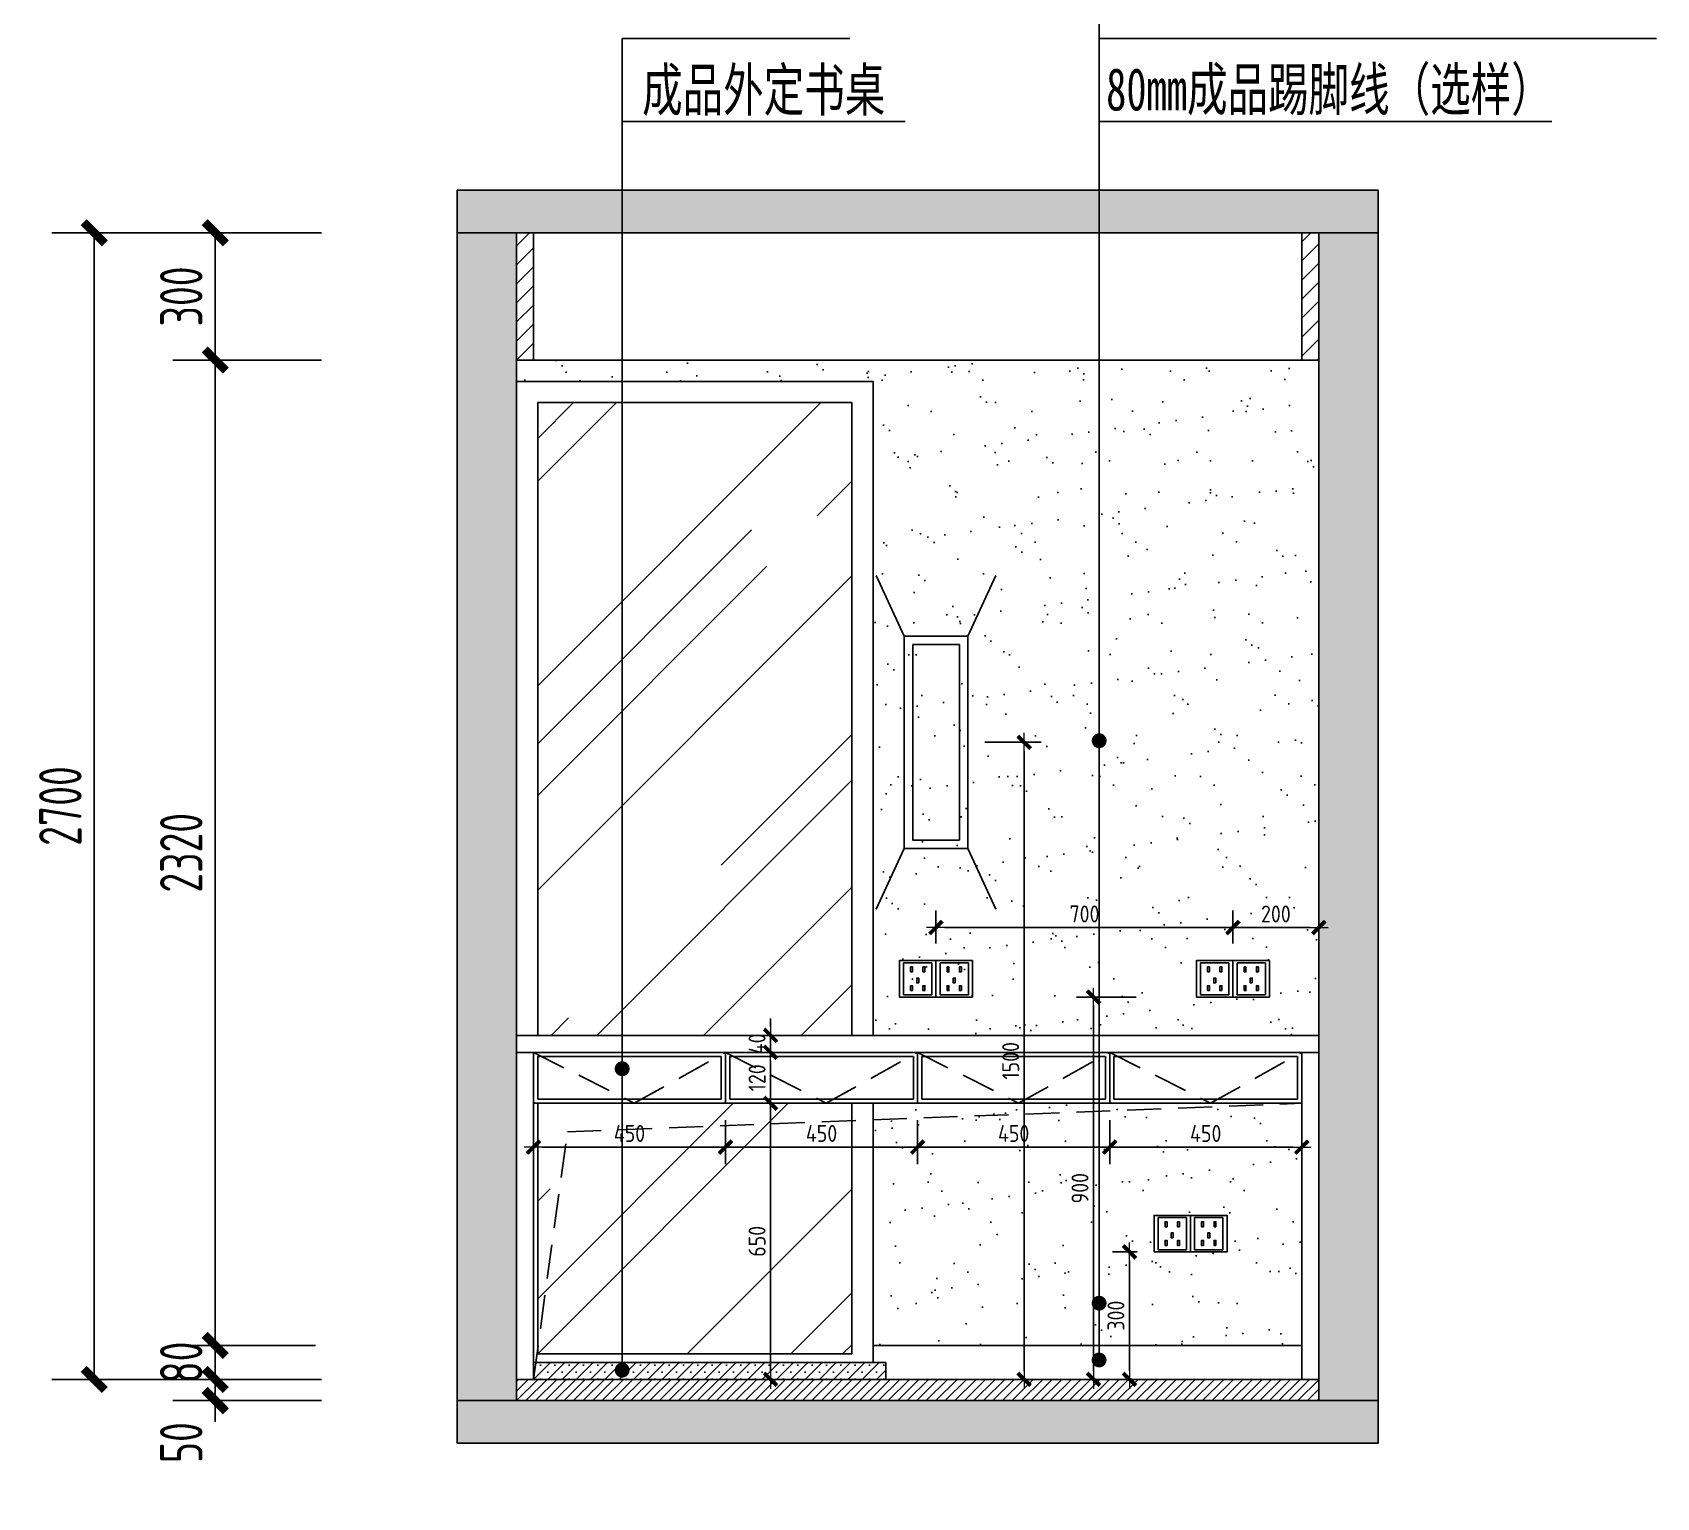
# Model space of a CAD drawing. Header units: millimetres. Extents: x 104198 to 1296755, y -81101 to 81453.
# Drawn here: x 661381 to 665207, y -26832 to -23382 of the extents above; entities that cross this region are included whole.
import ezdxf

# ---------------------------------------------------------------- set-up
doc = ezdxf.new("R2010")
doc.units = ezdxf.units.MM
doc.header["$PDMODE"] = 3
doc.linetypes.add('Ax-B-comp-L2qt-$0$Ax-B-comp-LG-$0${ Wide Dash }', pattern=[12, 4, -2, 4, -2])
doc.linetypes.add('HIDDEN2', pattern=[0.1875, 0.125, -0.0625])
doc.layers.get('Defpoints').update_dxf_attribs({"color": 250})
for name, color, linetype in [('0家具', 51, 'Continuous'), ('1-墙线', 7, 'Continuous'), ('11-插座图', 1, 'Continuous'), ('D■02 地材填充', 250, 'Continuous'), ('FIXTURE', 2, 'Continuous'), ('MF-活动家具', 40, 'Continuous'), ('天棚图层', 51, 'Continuous')]:
    doc.layers.add(name, color=color, linetype=linetype)
doc.styles.add('CCD_DIM', font='ARCHS.SHX')
doc.styles.add('尺寸标注', font='ARCHS.SHX', dxfattribs={"width": 0.8})
doc.styles.add('黑体', font='simhei.ttf', dxfattribs={"width": 0.7})
doc.dimstyles.get("Standard").update_dxf_attribs({"dimtxt": 0.18, "dimasz": 0.18, "dimexe": 0.18, "dimexo": 0.0625, "dimgap": 0.09, "dimtad": 0, "dimtih": 1, "dimtoh": 1, "dimdec": 4, "dimzin": 0, "dimdsep": 46, "dimtxsty": 'Standard', "dimcen": 0.09, "dimadec": 0, "dimazin": 0, "dimtfac": 1, "dimtdec": 4, "dimtofl": 0, "dimtmove": 0, "dimatfit": 3, "dimfxl": 1, "dimtolj": 1, "dimtzin": 0, "dimarcsym": 0})
doc.dimstyles.new('海龍1：20', dxfattribs={"dimscale": 20, "dimtxt": 2, "dimasz": 1, "dimexe": 2, "dimexo": 2, "dimgap": 0.6, "dimtad": 1, "dimdec": 0, "dimrnd": 5, "dimdsep": 46, "dimtxsty": 'CCD_DIM', "dimblk": 'WS-cj', "dimcen": 1, "dimclrd": 44, "dimclre": 44, "dimclrt": 2, "dimadec": 0, "dimazin": 2, "dimtfac": 1, "dimtdec": 4, "dimtix": 1, "dimtmove": 2, "dimatfit": 3, "dimldrblk": 'CCD_Leader_Arrow', "dimfxl": 5, "dimfxlon": 1, "dimtolj": 1, "dimarcsym": 0})
doc.dimstyles.new('海龍1：50', dxfattribs={"dimscale": 50, "dimtxt": 2, "dimasz": 1, "dimexe": 2, "dimexo": 2, "dimgap": 0.6, "dimtad": 1, "dimdec": 0, "dimrnd": 5, "dimdsep": 46, "dimtxsty": 'CCD_DIM', "dimblk": 'WS-cj', "dimcen": 1, "dimclrd": 44, "dimclre": 44, "dimclrt": 2, "dimadec": 0, "dimazin": 2, "dimtfac": 1, "dimtdec": 4, "dimtix": 1, "dimtmove": 2, "dimatfit": 3, "dimldrblk": 'CCD_Leader_Arrow', "dimfxl": 5, "dimfxlon": 1, "dimtolj": 1, "dimarcsym": 0})
doc.dimstyles.new('立面标注', dxfattribs={"dimtxt": 100, "dimasz": 35, "dimexe": 20, "dimexo": 100, "dimtad": 1, "dimdec": 0, "dimtxsty": '黑体', "dimblk": 'ARCHTICK', "dimcen": 80, "dimdle": 20, "dimclrd": 251, "dimclre": 251, "dimclrt": 256, "dimadec": 0, "dimazin": 0, "dimtfac": 1, "dimtdec": 0, "dimtix": 1, "dimtmove": 2, "dimatfit": 3, "dimldrblk": 'DOT', "dimfxl": 200, "dimfxlon": 1, "dimarcsym": 0})

# ---------------------------------------------------------------- blocks, each defined once
blk = doc.blocks.new('_ArchTick')
at = {"color": 2, "linetype": 'ByBlock', "const_width": 0.4}
blk.add_lwpolyline([(-0.5, -0.5), (0.5, 0.5)], dxfattribs=at)
blk = doc.blocks.new('*D641')
at = {"color": 44, "lineweight": -2, "transparency": 16777216}
for p, q in [((662521.4481756481, -26914.99720443529), (662521.4481756481, -27264.99720443529)), ((664411.4481756481, -26914.99720443529), (664411.4481756481, -27264.99720443529)), ((662521.4481756481, -27164.99720443529), (664411.4481756481, -27164.99720443529))]:
    blk.add_line(p, q, dxfattribs=at)
at = {"layer": 'Defpoints', "color": 0, "transparency": 16777216}
for p in [(662521.4481756481, -26603.4615628795), (664411.4481756481, -26603.4615628795), (664411.4481756481, -27164.99720443529)]:
    blk.add_point(p, dxfattribs=at)
at = {"color": 44, "lineweight": -2, "transparency": 16777216, "xscale": 50, "yscale": 50, "zscale": 50, "rotation": 180}
blk.add_blockref('_ArchTick', (662521.4481756481, -27164.99720443529), dxfattribs=at)
at = {"color": 44, "lineweight": -2, "transparency": 16777216, "xscale": 50, "yscale": 50, "zscale": 50}
blk.add_blockref('_ArchTick', (664411.4481756481, -27164.99720443529), dxfattribs=at)
at = {"color": 2, "transparency": 16777216, "insert": (663466.4481756481, -27084.99720443529), "char_height": 100, "attachment_point": 5, "style": '尺寸标注'}
blk.add_mtext('\\A1;1890', dxfattribs=at)
blk = doc.blocks.new('CCD_Leader_Arrow')
at = {"color": 50, "linetype": 'ByBlock'}
blk.add_line((0, 0), (-1, 0), dxfattribs=at)
for points in [[(-0.8586479999999881, 0.6683735999999953), (-0.5965191999999888, 0.8519200000000069), (-0.2400000000000091, 0), (0, 0)], [(-0.8586479999999881, -0.6683735999999953), (-0.5965191999999888, -0.8519200000000069), (-0.2400000000000091, 0), (0, 0)]]:
    blk.add_solid(points, dxfattribs=at)
blk = doc.blocks.new('WS-cj')
blk.add_hatch(color=2).paths.add_polyline_path([(0.5879038905250127, 0.8177135944101792), (-0.8177135944101792, -0.5879038905250127), (-0.5879038905245579, -0.817713594410634), (0.817713594410634, 0.5879038905247853)])
at = {"color": 2, "linetype": 'ByBlock', "lineweight": 0}
for p, q in [((-1.099999999999909, 0), (0, 0)), ((0, 0), (1.099999999999909, 0))]:
    blk.add_line(p, q, dxfattribs=at)
at = {"color": 2}
blk.add_lwpolyline([(0.5879038905250127, 0.8177135944101792), (-0.8177135944101792, -0.5879038905250127), (-0.5879038905245579, -0.817713594410634), (0.817713594410634, 0.5879038905247853)], close=True, dxfattribs=at)
blk = doc.blocks.new('*D643')
at = {"color": 44, "lineweight": -2, "transparency": 16777216}
for p, q in [((661811.8725340188, -26473.4615628795), (661811.8725340188, -26423.4615628795)), ((662022.4693741481, -26473.4615628795), (661711.8725340188, -26473.4615628795)), ((661811.8725340188, -26473.4615628795), (661811.8725340188, -26553.4615628795)), ((662000.6247904069, -26553.4615628795), (661711.8725340188, -26553.4615628795)), ((661811.8725340188, -26553.4615628795), (661811.8725340188, -26603.4615628795))]:
    blk.add_line(p, q, dxfattribs=at)
at = {"layer": 'Defpoints', "color": 0, "transparency": 16777216}
for p in [(662122.4693741481, -26473.4615628795), (661811.8725340188, -26553.4615628795), (662100.6247904069, -26553.4615628795)]:
    blk.add_point(p, dxfattribs=at)
at = {"color": 44, "lineweight": -2, "transparency": 16777216, "xscale": 50, "yscale": 50, "zscale": 50}
for p, rotation in [((661811.8725340188, -26473.4615628795), 270), ((661811.8725340188, -26553.4615628795), 90)]:
    blk.add_blockref('_ArchTick', p, dxfattribs=dict(at, rotation=rotation))
at = {"color": 2, "transparency": 16777216, "insert": (661731.8725340188, -26513.46156287939), "char_height": 100, "attachment_point": 5, "rotation": 90, "style": '尺寸标注'}
blk.add_mtext('\\A1;80', dxfattribs=at)
blk = doc.blocks.new('*D644')
at = {"color": 44, "lineweight": -2, "transparency": 16777216}
for p, q in [((661776.9931867631, -23853.4615628795), (661426.9931867631, -23853.4615628795)), ((661526.9931867631, -26553.4615628795), (661526.9931867631, -23853.4615628795)), ((661776.9931867631, -26553.4615628795), (661426.9931867631, -26553.4615628795))]:
    blk.add_line(p, q, dxfattribs=at)
at = {"layer": 'Defpoints', "color": 0, "transparency": 16777216}
for p in [(661526.9931867631, -23853.4615628795), (662521.4481756481, -23853.4615628795), (662011.8725340188, -26553.4615628795)]:
    blk.add_point(p, dxfattribs=at)
at = {"color": 44, "lineweight": -2, "transparency": 16777216, "xscale": 50, "yscale": 50, "zscale": 50}
for p, rotation in [((661526.9931867631, -23853.4615628795), 90), ((661526.9931867631, -26553.4615628795), 270)]:
    blk.add_blockref('_ArchTick', p, dxfattribs=dict(at, rotation=rotation))
at = {"color": 2, "transparency": 16777216, "insert": (661446.9931867631, -25203.46156287939), "char_height": 100, "attachment_point": 5, "rotation": 90, "style": '尺寸标注'}
blk.add_mtext('\\A1;2700', dxfattribs=at)
blk = doc.blocks.new('*D645')
at = {"color": 44, "lineweight": -2, "transparency": 16777216}
for p, q in [((662061.8725340188, -24153.4615628795), (661711.8725340188, -24153.4615628795)), ((661811.8725340188, -24153.4615628795), (661811.8725340188, -26473.4615628795)), ((662048.18161324, -26473.4615628795), (661711.8725340188, -26473.4615628795))]:
    blk.add_line(p, q, dxfattribs=at)
at = {"layer": 'Defpoints', "color": 0, "transparency": 16777216}
for p in [(662521.4481756481, -24153.4615628795), (661811.8725340188, -26473.4615628795), (662148.18161324, -26473.4615628795)]:
    blk.add_point(p, dxfattribs=at)
at = {"color": 44, "lineweight": -2, "transparency": 16777216, "xscale": 50, "yscale": 50, "zscale": 50}
for p, rotation in [((661811.8725340188, -24153.4615628795), 90), ((661811.8725340188, -26473.4615628795), 270)]:
    blk.add_blockref('_ArchTick', p, dxfattribs=dict(at, rotation=rotation))
at = {"color": 2, "transparency": 16777216, "insert": (661731.8725340188, -25313.46156287939), "char_height": 100, "attachment_point": 5, "rotation": 90, "style": '尺寸标注'}
blk.add_mtext('\\A1;2320', dxfattribs=at)
blk = doc.blocks.new('*D646')
at = {"color": 44, "lineweight": -2, "transparency": 16777216}
for p, q in [((662061.8725340188, -23853.4615628795), (661711.8725340188, -23853.4615628795)), ((661811.8725340188, -24153.4615628795), (661811.8725340188, -23853.4615628795)), ((662061.8725340188, -24153.4615628795), (661711.8725340188, -24153.4615628795))]:
    blk.add_line(p, q, dxfattribs=at)
at = {"layer": 'Defpoints', "color": 0, "transparency": 16777216}
for p in [(661811.8725340188, -23853.4615628795), (662521.4481756481, -23853.4615628795), (662521.4481756481, -24153.4615628795)]:
    blk.add_point(p, dxfattribs=at)
at = {"color": 44, "lineweight": -2, "transparency": 16777216, "xscale": 50, "yscale": 50, "zscale": 50}
for p, rotation in [((661811.8725340188, -23853.4615628795), 90), ((661811.8725340188, -24153.4615628795), 270)]:
    blk.add_blockref('_ArchTick', p, dxfattribs=dict(at, rotation=rotation))
at = {"color": 2, "transparency": 16777216, "insert": (661731.8725340188, -24003.46156287939), "char_height": 100, "attachment_point": 5, "rotation": 90, "style": '尺寸标注'}
blk.add_mtext('\\A1;300', dxfattribs=at)
blk = doc.blocks.new('*D647')
at = {"color": 44, "lineweight": -2, "transparency": 16777216}
for p, q in [((661811.8725340188, -26553.4615628795), (661811.8725340188, -26503.4615628795)), ((662061.8725340188, -26553.4615628795), (661711.8725340188, -26553.4615628795)), ((661811.8725340188, -26603.4615628795), (661811.8725340188, -26553.4615628795)), ((662061.8725340188, -26603.4615628795), (661711.8725340188, -26603.4615628795)), ((661811.8725340188, -26603.4615628795), (661811.8725340188, -26653.4615628795))]:
    blk.add_line(p, q, dxfattribs=at)
at = {"layer": 'Defpoints', "color": 0, "transparency": 16777216}
for p in [(661811.8725340188, -26553.4615628795), (662521.4481756481, -26553.4615628795), (662521.4481756481, -26603.4615628795)]:
    blk.add_point(p, dxfattribs=at)
at = {"color": 44, "lineweight": -2, "transparency": 16777216, "xscale": 50, "yscale": 50, "zscale": 50}
for p, rotation in [((661811.8725340188, -26553.4615628795), 270), ((661811.8725340188, -26603.4615628795), 90)]:
    blk.add_blockref('_ArchTick', p, dxfattribs=dict(at, rotation=rotation))
at = {"color": 2, "transparency": 16777216, "insert": (661731.8725340188, -26702.4217980149), "char_height": 100, "attachment_point": 5, "rotation": 90, "style": '尺寸标注'}
blk.add_mtext('\\A1;50', dxfattribs=at)
blk = doc.blocks.new('tggg')
at = {"layer": 'MF-活动家具', "color": 8, "linetype": 'Continuous'}
for p, q in [((7229.87220255618, -26803.88507350978), (7163.16632020317, -26803.88507350978)), ((7163.16632020317, -26803.88507350978), (7163.16632020317, -26879.76742645122)), ((7229.87220255618, -26803.88507350978), (7229.87220255618, -26879.76742645122)), ((7229.87220255618, -26879.76742645122), (7163.16632020317, -26879.76742645122))]:
    blk.add_line(p, q, dxfattribs=at)
at = {"layer": 'MF-活动家具', "color": 2, "linetype": 'Continuous'}
blk.add_lwpolyline([(7239.519261379792, -26884.82624998062), (7153.519261379559, -26884.82624998062), (7153.519261379559, -26798.82624998038), (7239.519261379792, -26798.82624998038)], close=True, dxfattribs=at)
at = {"layer": 'MF-活动家具', "color": 8, "linetype": 'Continuous'}
for points in [[(7179.566133090942, -26825.42391664558), (7184.171437376535, -26825.42391664558), (7184.171437376535, -26813.83885296071), (7179.566133090942, -26813.83885296071)], [(7213.472389668699, -26825.42391664558), (7208.867085383077, -26825.42391664558), (7208.867085383077, -26813.83885296071), (7213.472389668699, -26813.83885296071)], [(7194.216609237141, -26851.43780408868), (7198.821913522763, -26851.43780408868), (7198.821913522763, -26839.93049168139), (7194.216609237141, -26839.93049168139)], [(7179.566133090942, -26869.4455631561), (7184.171437376535, -26869.4455631561), (7184.171437376535, -26857.86049947123), (7179.566133090942, -26857.86049947123)], [(7213.472389668699, -26869.4455631561), (7208.867085383077, -26869.4455631561), (7208.867085383077, -26857.86049947123), (7213.472389668699, -26857.86049947123)]]:
    blk.add_lwpolyline(points, close=True, dxfattribs=at)
blk = doc.blocks.new('*D786')
at = {"color": 44, "lineweight": -2, "transparency": 16777216}
for p, q in [((664209.3413551769, -25527.46156287927), (664209.3413551769, -25449.6435919255)), ((664411.4481756481, -25527.46156287927), (664411.4481756481, -25449.6435919255)), ((664229.3413551769, -25489.6435919255), (664391.4481756481, -25489.6435919255))]:
    blk.add_line(p, q, dxfattribs=at)
at = {"layer": 'Defpoints', "color": 0, "transparency": 16777216}
for p in [(664411.4481756481, -25489.6435919255), (664209.3413551769, -25567.46156287927), (664411.4481756481, -25567.46156287927)]:
    blk.add_point(p, dxfattribs=at)
at = {"color": 44, "lineweight": -2, "transparency": 16777216, "xscale": 20, "yscale": 20, "zscale": 20, "rotation": 180}
blk.add_blockref('WS-cj', (664209.3413551769, -25489.6435919255), dxfattribs=at)
at = {"color": 44, "lineweight": -2, "transparency": 16777216, "xscale": 20, "yscale": 20, "zscale": 20}
blk.add_blockref('WS-cj', (664411.4481756481, -25489.6435919255), dxfattribs=at)
at = {"color": 2, "transparency": 16777216, "insert": (664310.3947654124, -25457.6435919255), "char_height": 40, "attachment_point": 5, "style": 'CCD_DIM'}
blk.add_mtext('\\A1;200', dxfattribs=at)
blk = doc.blocks.new('*D787')
at = {"color": 44, "lineweight": -2, "transparency": 16777216}
for p, q in [((663983.3413551766, -26253.4615628795), (663925.6856510551, -26253.4615628795)), ((663965.6856510551, -26533.4615628795), (663965.6856510551, -26273.4615628795)), ((663993.7358742985, -26553.4615628795), (663925.6856510551, -26553.4615628795))]:
    blk.add_line(p, q, dxfattribs=at)
at = {"layer": 'Defpoints', "color": 0, "transparency": 16777216}
for p in [(663965.6856510551, -26253.4615628795), (664023.3413551766, -26253.4615628795), (664033.7358742985, -26553.4615628795)]:
    blk.add_point(p, dxfattribs=at)
at = {"color": 44, "lineweight": -2, "transparency": 16777216, "xscale": 20, "yscale": 20, "zscale": 20}
for p, rotation in [((663965.6856510551, -26253.4615628795), 90), ((663965.6856510551, -26553.4615628795), 270)]:
    blk.add_blockref('WS-cj', p, dxfattribs=dict(at, rotation=rotation))
at = {"color": 2, "transparency": 16777216, "insert": (663933.6856510551, -26403.46156287939), "char_height": 40, "attachment_point": 5, "rotation": 90, "style": 'CCD_DIM'}
blk.add_mtext('\\A1;300', dxfattribs=at)
blk = doc.blocks.new('*D788')
at = {"color": 44, "lineweight": -2, "transparency": 16777216}
for p, q in [((663981.0060501802, -25653.4615628795), (663841.0060501802, -25653.4615628795)), ((663881.0060501802, -26533.4615628795), (663881.0060501802, -25673.4615628795)), ((663881.0060501802, -26553.4615628795), (663841.0060501802, -26553.4615628795))]:
    blk.add_line(p, q, dxfattribs=at)
at = {"layer": 'Defpoints', "color": 0, "transparency": 16777216}
for p in [(663881.0060501802, -25653.4615628795), (664023.3413551766, -25653.4615628795), (663882.6637123016, -26553.4615628795)]:
    blk.add_point(p, dxfattribs=at)
at = {"color": 44, "lineweight": -2, "transparency": 16777216, "xscale": 20, "yscale": 20, "zscale": 20}
for p, rotation in [((663881.0060501802, -25653.4615628795), 90), ((663881.0060501802, -26553.4615628795), 270)]:
    blk.add_blockref('WS-cj', p, dxfattribs=dict(at, rotation=rotation))
at = {"color": 2, "transparency": 16777216, "insert": (663849.0060501802, -26103.46156287939), "char_height": 40, "attachment_point": 5, "rotation": 90, "style": 'CCD_DIM'}
blk.add_mtext('\\A1;900', dxfattribs=at)
blk = doc.blocks.new('*D789')
at = {"color": 44, "lineweight": -2, "transparency": 16777216}
for p, q in [((663120.2613091185, -25903.46156287947), (663080.2613091185, -25903.46156287947)), ((663120.2613091185, -26533.4615628795), (663120.2613091185, -25923.46156287947)), ((663120.2613091185, -26553.4615628795), (663080.2613091185, -26553.4615628795))]:
    blk.add_line(p, q, dxfattribs=at)
at = {"layer": 'Defpoints', "color": 0, "transparency": 16777216}
for p in [(663120.2613091185, -25903.46156287947), (663129.2465597476, -25903.46156287947), (663129.2465597476, -26553.4615628795)]:
    blk.add_point(p, dxfattribs=at)
at = {"color": 44, "lineweight": -2, "transparency": 16777216, "xscale": 20, "yscale": 20, "zscale": 20}
for p, rotation in [((663120.2613091185, -25903.46156287947), 90), ((663120.2613091185, -26553.4615628795), 270)]:
    blk.add_blockref('WS-cj', p, dxfattribs=dict(at, rotation=rotation))
at = {"color": 2, "transparency": 16777216, "insert": (663088.2613091185, -26228.46156287938), "char_height": 40, "attachment_point": 5, "rotation": 90, "style": 'CCD_DIM'}
blk.add_mtext('\\A1;650', dxfattribs=at)
blk = doc.blocks.new('*D790')
at = {"color": 44, "lineweight": -2, "transparency": 16777216}
for p, q in [((663120.2613091185, -25783.46156287953), (663160.2613091185, -25783.46156287953)), ((663120.2613091185, -25883.46156287947), (663120.2613091185, -25803.46156287953)), ((663120.2613091185, -25903.46156287947), (663080.2613091185, -25903.46156287947))]:
    blk.add_line(p, q, dxfattribs=at)
at = {"layer": 'Defpoints', "color": 0, "transparency": 16777216}
for p in [(663092.6419370524, -25783.46156287953), (663120.2613091185, -25783.46156287953), (663129.2465597476, -25903.46156287947)]:
    blk.add_point(p, dxfattribs=at)
at = {"color": 44, "lineweight": -2, "transparency": 16777216, "xscale": 20, "yscale": 20, "zscale": 20}
for p, rotation in [((663120.2613091185, -25783.46156287953), 90), ((663120.2613091185, -25903.46156287947), 270)]:
    blk.add_blockref('WS-cj', p, dxfattribs=dict(at, rotation=rotation))
at = {"color": 2, "transparency": 16777216, "insert": (663088.2613091185, -25843.46156287939), "char_height": 40, "attachment_point": 5, "rotation": 90, "style": 'CCD_DIM'}
blk.add_mtext('\\A1;120', dxfattribs=at)
blk = doc.blocks.new('*D791')
at = {"color": 44, "lineweight": -2, "transparency": 16777216}
for p, q in [((663120.2613091185, -25723.46156287952), (663120.2613091185, -25703.46156287952)), ((663120.2613091185, -25743.46156287952), (663160.2613091185, -25743.46156287952)), ((663120.2613091185, -25783.46156287953), (663120.2613091185, -25743.46156287952)), ((663120.2613091185, -25783.46156287953), (663160.2613091185, -25783.46156287953)), ((663120.2613091185, -25803.46156287953), (663120.2613091185, -25823.46156287953))]:
    blk.add_line(p, q, dxfattribs=at)
at = {"layer": 'Defpoints', "color": 0, "transparency": 16777216}
for p in [(663097.7009996743, -25743.46156287952), (663120.2613091185, -25743.46156287952), (663092.6419370524, -25783.46156287953)]:
    blk.add_point(p, dxfattribs=at)
at = {"color": 44, "lineweight": -2, "transparency": 16777216, "xscale": 20, "yscale": 20, "zscale": 20}
for p, rotation in [((663120.2613091185, -25743.46156287952), 270), ((663120.2613091185, -25783.46156287953), 90)]:
    blk.add_blockref('WS-cj', p, dxfattribs=dict(at, rotation=rotation))
at = {"color": 2, "transparency": 16777216, "insert": (663088.2613091185, -25763.46156287942), "char_height": 40, "attachment_point": 5, "rotation": 90, "style": 'CCD_DIM'}
blk.add_mtext('\\A1;40', dxfattribs=at)
blk = doc.blocks.new('*D792')
at = {"color": 44, "lineweight": -2, "transparency": 16777216}
for p, q in [((662561.4481756481, -25943.46156287947), (662561.4481756481, -26046.46353375574)), ((663013.9481756481, -25943.4615628795), (663013.9481756481, -26046.46353375574)), ((662581.4481756481, -26006.46353375574), (662993.9481756481, -26006.46353375574))]:
    blk.add_line(p, q, dxfattribs=at)
at = {"layer": 'Defpoints', "color": 0, "transparency": 16777216}
for p in [(662561.4481756481, -25903.46156287947), (663013.9481756481, -25903.4615628795), (663013.9481756481, -26006.46353375574)]:
    blk.add_point(p, dxfattribs=at)
at = {"color": 44, "lineweight": -2, "transparency": 16777216, "xscale": 20, "yscale": 20, "zscale": 20, "rotation": 180}
blk.add_blockref('WS-cj', (662561.4481756481, -26006.46353375574), dxfattribs=at)
at = {"color": 44, "lineweight": -2, "transparency": 16777216, "xscale": 20, "yscale": 20, "zscale": 20}
blk.add_blockref('WS-cj', (663013.9481756481, -26006.46353375574), dxfattribs=at)
at = {"color": 2, "transparency": 16777216, "insert": (662787.6981756481, -25974.46353375574), "char_height": 40, "attachment_point": 5, "style": 'CCD_DIM'}
blk.add_mtext('\\A1;450', dxfattribs=at)
blk = doc.blocks.new('*D793')
at = {"color": 44, "lineweight": -2, "transparency": 16777216}
for p, q in [((663013.9481756481, -25943.4615628795), (663013.9481756481, -26046.46353375574)), ((663466.448175648, -25943.46156287949), (663466.448175648, -26046.46353375574)), ((663033.9481756481, -26006.46353375574), (663446.448175648, -26006.46353375574))]:
    blk.add_line(p, q, dxfattribs=at)
at = {"layer": 'Defpoints', "color": 0, "transparency": 16777216}
for p in [(663013.9481756481, -25903.4615628795), (663466.448175648, -25903.46156287949), (663466.448175648, -26006.46353375574)]:
    blk.add_point(p, dxfattribs=at)
at = {"color": 44, "lineweight": -2, "transparency": 16777216, "xscale": 20, "yscale": 20, "zscale": 20, "rotation": 180}
blk.add_blockref('WS-cj', (663013.9481756481, -26006.46353375574), dxfattribs=at)
at = {"color": 44, "lineweight": -2, "transparency": 16777216, "xscale": 20, "yscale": 20, "zscale": 20}
blk.add_blockref('WS-cj', (663466.448175648, -26006.46353375574), dxfattribs=at)
at = {"color": 2, "transparency": 16777216, "insert": (663240.198175648, -25974.46353375574), "char_height": 40, "attachment_point": 5, "style": 'CCD_DIM'}
blk.add_mtext('\\A1;450', dxfattribs=at)
blk = doc.blocks.new('*D794')
at = {"color": 44, "lineweight": -2, "transparency": 16777216}
for p, q in [((663918.9481756481, -25943.4615628795), (663918.9481756481, -26046.46353375574)), ((664371.448175648, -25943.4615628795), (664371.448175648, -26046.46353375574)), ((663938.9481756481, -26006.46353375574), (664351.448175648, -26006.46353375574))]:
    blk.add_line(p, q, dxfattribs=at)
at = {"layer": 'Defpoints', "color": 0, "transparency": 16777216}
for p in [(663918.9481756481, -25903.4615628795), (664371.448175648, -25903.4615628795), (664371.448175648, -26006.46353375574)]:
    blk.add_point(p, dxfattribs=at)
at = {"color": 44, "lineweight": -2, "transparency": 16777216, "xscale": 20, "yscale": 20, "zscale": 20, "rotation": 180}
blk.add_blockref('WS-cj', (663918.9481756481, -26006.46353375574), dxfattribs=at)
at = {"color": 44, "lineweight": -2, "transparency": 16777216, "xscale": 20, "yscale": 20, "zscale": 20}
blk.add_blockref('WS-cj', (664371.448175648, -26006.46353375574), dxfattribs=at)
at = {"color": 2, "transparency": 16777216, "insert": (664145.198175648, -25974.46353375574), "char_height": 40, "attachment_point": 5, "style": 'CCD_DIM'}
blk.add_mtext('\\A1;450', dxfattribs=at)
blk = doc.blocks.new('*D795')
at = {"color": 44, "lineweight": -2, "transparency": 16777216}
for p, q in [((663466.4481756481, -25943.46156287949), (663466.4481756481, -26046.46353375574)), ((663918.9481756481, -25943.4615628795), (663918.9481756481, -26046.46353375574)), ((663486.4481756481, -26006.46353375574), (663898.9481756481, -26006.46353375574))]:
    blk.add_line(p, q, dxfattribs=at)
at = {"layer": 'Defpoints', "color": 0, "transparency": 16777216}
for p in [(663466.4481756481, -25903.46156287949), (663918.9481756481, -25903.4615628795), (663918.9481756481, -26006.46353375574)]:
    blk.add_point(p, dxfattribs=at)
at = {"color": 44, "lineweight": -2, "transparency": 16777216, "xscale": 20, "yscale": 20, "zscale": 20, "rotation": 180}
blk.add_blockref('WS-cj', (663466.4481756481, -26006.46353375574), dxfattribs=at)
at = {"color": 44, "lineweight": -2, "transparency": 16777216, "xscale": 20, "yscale": 20, "zscale": 20}
blk.add_blockref('WS-cj', (663918.9481756481, -26006.46353375574), dxfattribs=at)
at = {"color": 2, "transparency": 16777216, "insert": (663692.6981756481, -25974.46353375574), "char_height": 40, "attachment_point": 5, "style": 'CCD_DIM'}
blk.add_mtext('\\A1;450', dxfattribs=at)
blk = doc.blocks.new('_Dot')
at = {"color": 2, "linetype": 'ByBlock', "lineweight": -2}
blk.add_line((-0.5, 0), (-1, 0), dxfattribs=at)
at = {"color": 2, "linetype": 'ByBlock', "const_width": 0.5}
blk.add_lwpolyline([(-0.25, 0, 1), (0.25, 0, 1)], format="xyb", close=True, dxfattribs=at)
blk = doc.blocks.new('*D1010')
at = {"color": 44, "lineweight": -2, "transparency": 16777216}
for p, q in [((663509.6914508792, -25527.46156287927), (663509.6914508792, -25449.6435919255)), ((664209.3413551769, -25527.46156287927), (664209.3413551769, -25449.6435919255)), ((664189.3413551769, -25489.6435919255), (663529.6914508792, -25489.6435919255))]:
    blk.add_line(p, q, dxfattribs=at)
at = {"layer": 'Defpoints', "color": 0, "transparency": 16777216}
for p in [(663509.6914508792, -25489.6435919255), (663509.6914508792, -25567.46156287927), (664209.3413551769, -25567.46156287927)]:
    blk.add_point(p, dxfattribs=at)
at = {"color": 44, "lineweight": -2, "transparency": 16777216, "xscale": 20, "yscale": 20, "zscale": 20, "rotation": 180}
blk.add_blockref('WS-cj', (663509.6914508792, -25489.6435919255), dxfattribs=at)
at = {"color": 44, "lineweight": -2, "transparency": 16777216, "xscale": 20, "yscale": 20, "zscale": 20}
blk.add_blockref('WS-cj', (664209.3413551769, -25489.6435919255), dxfattribs=at)
at = {"color": 2, "transparency": 16777216, "insert": (663859.516403028, -25457.6435919255), "char_height": 40, "attachment_point": 5, "style": 'CCD_DIM'}
blk.add_mtext('\\A1;700', dxfattribs=at)
blk = doc.blocks.new('fhgfhdfhrthe')
at = {"color": 8}
for points in [[(591314.2295047104, -24734.5620213756), (591248.4560682914, -24591.40824785028)], [(591464.2295047104, -24734.5620213756), (591530.0029411294, -24591.40824785028)], [(591314.2295047104, -25234.5620213756), (591248.4560682914, -25377.71579490096)], [(591464.2295047104, -25234.5620213756), (591530.0029411294, -25377.71579490096)]]:
    blk.add_lwpolyline(points, dxfattribs=at)
for points in [[(591464.2295047104, -24734.5620213756), (591314.2295047104, -24734.5620213756), (591314.2295047104, -25234.5620213756), (591464.2295047104, -25234.5620213756)], [(591444.2295047104, -24754.5620213756), (591334.2295047104, -24754.5620213756), (591334.2295047104, -25214.5620213756), (591444.2295047104, -25214.5620213756)]]:
    blk.add_lwpolyline(points, close=True, dxfattribs=at)
blk = doc.blocks.new('*D1032')
at = {"color": 44, "lineweight": -2, "transparency": 16777216}
for p, q in [((663624.7917459287, -25053.46154728148), (663757.6637525898, -25053.46154728148)), ((663717.6637525898, -25073.46154728148), (663717.6637525898, -26533.4615628795)), ((663685.7531343848, -26553.4615628795), (663757.6637525898, -26553.4615628795))]:
    blk.add_line(p, q, dxfattribs=at)
at = {"layer": 'Defpoints', "color": 0, "transparency": 16777216}
for p in [(663584.7917459287, -25053.46154728148), (663645.7531343848, -26553.4615628795), (663717.6637525898, -26553.4615628795)]:
    blk.add_point(p, dxfattribs=at)
at = {"color": 44, "lineweight": -2, "transparency": 16777216, "xscale": 20, "yscale": 20, "zscale": 20}
for p, rotation in [((663717.6637525898, -25053.46154728148), 90), ((663717.6637525898, -26553.4615628795), 270)]:
    blk.add_blockref('WS-cj', p, dxfattribs=dict(at, rotation=rotation))
at = {"color": 2, "transparency": 16777216, "insert": (663685.6637525898, -25803.46155508038), "char_height": 40, "attachment_point": 5, "rotation": 90, "style": 'CCD_DIM'}
blk.add_mtext('\\A1;1500', dxfattribs=at)

msp = doc.modelspace()

# ---------------------------------------------------------------- hatches: boundary and pattern name
h = msp.add_hatch(color=252)
h.dxf.hatch_style = 1
h.paths.add_polyline_path([(664551.448175648, -23753.4615628795), (662381.4481756482, -23753.4615628795), (662381.4481756482, -23853.4615628795), (662521.4481756481, -23853.4615628795), (664551.448175648, -23853.46156287949)])
h.paths.add_polyline_path([(662521.4481756482, -23853.4615628795), (662381.4481756482, -23853.4615628795), (662381.4481756482, -26603.4615628795), (662521.4481756481, -26603.4615628795)])
h.paths.add_polyline_path([(664551.448175648, -23853.4615628795), (664411.4481756481, -23853.4615628795), (664411.4481756481, -26603.46156287949), (664551.448175648, -26603.4615628795)])
h.paths.add_polyline_path([(664551.4481756481, -26603.4615628795), (664411.4481756481, -26603.4615628795), (662381.4481756482, -26603.4615628795), (662381.4481756482, -26703.4615628795), (664551.4481756481, -26703.4615628795)])
h = msp.add_hatch()
h.set_pattern_fill('AR-SAND', color=8, scale=3, style=0)
h.set_pattern_definition([(37.50000000000001, (662521.448175648, -26473.4615628795), (-4.800093887952137, 146.8239711988027), [0, -115.824, 0, -129.54, 0, -123.825]), (7.499999999999999, (662521.448175648, -26473.4615628795), (134.8569849414008, 215.0475301705063), [0, -62.48400000000001, 0, -104.394, 0, -40.005]), (327.5, (662427.722175648, -26473.4615628795), (237.2977110724374, 0.4311554035637073), [0, -38.09999999999999, 0, -137.16, 0, -179.07]), (317.5, (662427.722175648, -26473.4615628795), (229.0669357416892, 66.87879697716487), [0, -19.05, 0, -89.916, 0, -102.87])])
h.paths.add_polyline_path([(664411.448175648, -24153.4615628795), (662521.4481756481, -24153.4615628795), (662521.448175648, -24203.4615628795), (663361.4481756483, -24203.4615628795), (663361.4481756481, -25743.46156287951), (664411.4481756481, -25743.4615628795)])
h.paths.add_polyline_path([(664023.3413551768, -25567.46156287926), (664109.3413551769, -25567.46156287927), (664195.3413551771, -25567.46156287927), (664195.3413551771, -25653.4615628795), (664109.3413551769, -25653.4615628795), (664023.3413551765, -25653.4615628795)], flags=16)
h.paths.add_polyline_path([(664032.9884140001, -25572.52038640867), (664099.6942963533, -25572.52038640867), (664099.6942963533, -25648.4027393501), (664032.9884140003, -25648.4027393501)], flags=0)
h.paths.add_polyline_path([(664049.3882268878, -25582.4741658596), (664053.9935311733, -25582.4741658596), (664053.9935311734, -25594.05922954447), (664049.3882268877, -25594.05922954447)], flags=0)
h.paths.add_polyline_path([(664078.6891791801, -25582.4741658596), (664083.2944834655, -25582.4741658596), (664083.2944834655, -25594.05922954446), (664078.6891791798, -25594.05922954447)], flags=0)
h.paths.add_polyline_path([(664135.388226888, -25582.4741658596), (664139.9935311736, -25582.4741658596), (664139.9935311736, -25594.05922954447), (664135.3882268879, -25594.05922954446)], flags=0)
h.paths.add_polyline_path([(664064.0387030338, -25608.56580458027), (664068.6440073192, -25608.56580458027), (664068.6440073194, -25626.49581237011), (664083.2944834655, -25626.49581237011), (664083.2944834655, -25638.08087605498), (664078.6891791798, -25638.08087605498), (664078.68917918, -25620.07311698756), (664053.9935311733, -25620.07311698757), (664053.9935311736, -25638.08087605499), (664049.3882268878, -25638.08087605499), (664049.3882268877, -25626.49581237011), (664064.0387030337, -25626.49581237012)], flags=0)
h.paths.add_polyline_path([(664164.6891791803, -25582.4741658596), (664169.2944834658, -25582.4741658596), (664169.2944834657, -25594.05922954446), (664164.6891791801, -25594.05922954446)], flags=0)
h.paths.add_polyline_path([(664150.0387030339, -25608.56580458027), (664154.6440073196, -25608.56580458027), (664154.6440073196, -25626.49581237011), (664169.2944834657, -25626.49581237011), (664169.2944834657, -25638.08087605498), (664164.6891791801, -25638.08087605498), (664164.6891791802, -25620.07311698756), (664139.9935311736, -25620.07311698757), (664139.9935311738, -25638.08087605498), (664135.3882268881, -25638.08087605499), (664135.3882268879, -25626.49581237011), (664150.038703034, -25626.49581237012)], flags=0)
h.paths.add_polyline_path([(664371.448175648, -25903.4615628795), (663361.4481756482, -25942.59770421888), (663361.4481756481, -26473.4615628795), (664371.4481756479, -26473.4615628795)])
h.paths.add_polyline_path([(664023.3413551766, -26167.46156287927), (664109.3413551769, -26167.46156287927), (664195.3413551771, -26167.46156287926), (664195.3413551771, -26253.4615628795), (664109.3413551769, -26253.4615628795), (664023.3413551765, -26253.4615628795)], flags=16)
h.paths.add_polyline_path([(664032.9884140003, -26172.52038640867), (664099.6942963533, -26172.52038640867), (664099.6942963533, -26248.4027393501), (664032.9884140003, -26248.4027393501)], flags=0)
h.paths.add_polyline_path([(664049.3882268878, -26194.05922954446), (664049.3882268878, -26182.4741658596), (664053.9935311733, -26182.4741658596), (664053.9935311734, -26194.05922954447)], flags=0)
h.paths.add_polyline_path([(664049.3882268877, -26226.49581237011), (664064.0387030337, -26226.49581237012), (664064.0387030337, -26208.56580458027), (664068.6440073194, -26208.56580458027), (664068.6440073192, -26226.49581237011), (664083.2944834654, -26226.49581237011), (664083.2944834655, -26238.08087605498), (664078.6891791798, -26238.08087605499), (664078.68917918, -26220.07311698756), (664053.9935311733, -26220.07311698757), (664053.9935311734, -26238.08087605499), (664049.3882268877, -26238.08087605498)], flags=0)
h.paths.add_polyline_path([(664078.6891791798, -26194.05922954446), (664078.68917918, -26182.4741658596), (664083.2944834655, -26182.4741658596), (664083.2944834655, -26194.05922954447)], flags=0)
h.paths.add_polyline_path([(664135.388226888, -26194.05922954447), (664135.3882268879, -26182.4741658596), (664139.9935311738, -26182.4741658596), (664139.9935311737, -26194.05922954446)], flags=0)
h.paths.add_polyline_path([(664135.3882268879, -26226.49581237011), (664150.038703034, -26226.49581237012), (664150.0387030339, -26208.56580458027), (664154.6440073196, -26208.56580458027), (664154.6440073195, -26226.49581237011), (664169.2944834657, -26226.49581237011), (664169.2944834657, -26238.08087605498), (664164.6891791801, -26238.08087605498), (664164.6891791802, -26220.07311698757), (664139.9935311736, -26220.07311698756), (664139.9935311737, -26238.08087605498), (664135.388226888, -26238.08087605498)], flags=0)
h.paths.add_polyline_path([(664164.6891791802, -26194.05922954447), (664164.6891791802, -26182.4741658596), (664169.2944834657, -26182.4741658596), (664169.2944834657, -26194.05922954447)], flags=0)
h.paths.add_polyline_path([(664361.4481756481, -25903.84904942741), (664361.4481756481, -25903.4615628795), (663361.4481756483, -25903.46156287949), (663361.4481756485, -25942.59770421888)])
h.paths.add_polyline_path([(664198.9661939839, -25427.6435919255), (664321.8233368411, -25427.6435919255), (664321.8233368411, -25487.6435919255), (664198.9661939839, -25487.6435919255)], flags=24)
h.paths.add_polyline_path([(663903.6856510551, -26464.89013430796), (663903.6856510551, -26342.03299145082), (663963.6856510551, -26342.03299145082), (663963.6856510551, -26464.89013430796)], flags=24)
h.paths.add_polyline_path([(663819.0060501802, -26164.89013430796), (663819.0060501802, -26042.03299145082), (663879.0060501802, -26042.03299145082), (663879.0060501802, -26164.89013430796)], flags=24)
h.paths.add_polyline_path([(664083.7696042195, -25944.46353375574), (664206.6267470766, -25944.46353375574), (664206.6267470766, -26004.46353375574), (664083.7696042195, -26004.46353375574)], flags=24)
h.paths.add_polyline_path([(663631.2696042197, -25944.46353375574), (663754.1267470769, -25944.46353375574), (663754.1267470769, -26004.46353375574), (663631.2696042197, -26004.46353375574)], flags=24)
at = {"ltscale": 100}
h = msp.add_hatch(dxfattribs=at)
h.set_pattern_fill('AR-RROOF', color=250, scale=20, angle=45)
h.set_pattern_definition([(45, (662571.448175648, -26493.4615628795), (431.0522938113196, 1149.472783496852), [7620, -1016, 2540, -508]), (45, (662869.5926788675, -25836.10681481724), (-836.959870483645, 118.5393807981128), [1524, -167.64, 3048, -381]), (45, (662445.7245899531, -26008.52773234176), (1627.222409137731, 2108.564137227037), [4064, -711.2, 2032, -508])])
h.paths.add_polyline_path([(663311.4481756482, -25944.53513695846), (662641.3304654623, -25970.5012967801), (662571.4481756481, -26480.48415230968), (662571.448175648, -26493.4615628795), (663311.4481756482, -26493.4615628795)])
h.paths.add_polyline_path([(663311.4481756483, -25944.53513695844), (663311.4481756481, -25903.46156287948), (662571.4481756481, -25903.46156287948), (662571.4481756481, -26480.48415231039), (662641.3304654622, -25970.5012967801)])
h.paths.add_polyline_path([(663311.4481756482, -24253.4615628795), (662571.4481756481, -24253.4615628795), (662571.4481756482, -25743.46156287953), (663311.4481756482, -25743.46156287952)])
h.paths.add_polyline_path([(662726.2696042197, -25944.46353375574), (662849.1267470769, -25944.46353375574), (662849.1267470769, -26004.46353375574), (662726.2696042197, -26004.46353375574)], flags=24)
h.paths.add_polyline_path([(663178.7696042195, -25944.46353375574), (663301.6267470766, -25944.46353375574), (663301.6267470766, -26004.46353375574), (663178.7696042195, -26004.46353375574)], flags=24)
at = {"layer": '1-墙线', "linetype": 'ByBlock', "lineweight": -3}
h = msp.add_hatch(dxfattribs=at)
h.set_pattern_fill('SACNCR', color=8, scale=10, style=0)
h.set_pattern_definition([(45, (662561.4481756481, -26553.4615628795), (-16.83798022700466, 16.83798022700466), []), (45, (662578.2861756481, -26553.4615628795), (-16.83798022700466, 16.83798022700466), [0, -23.8125])])
h.paths.add_polyline_path([(663391.4481756481, -26513.46156287949), (662566.9293238127, -26513.4615628795), (662561.4481756481, -26553.4615628795), (663391.4481756482, -26553.4615628795)])
at = {"layer": 'D■02 地材填充'}
h = msp.add_hatch(dxfattribs=at)
h.set_pattern_fill('ANSI31', color=256, scale=10, angle=180, style=0)
h.set_pattern_definition([(225, (662521.4481756481, -24153.4615628795), (22.45064030267288, -22.45064030267289), [])])
h.paths.add_polyline_path([(662561.4481756482, -23853.4615628795), (662521.4481756481, -23853.4615628795), (662521.4481756481, -24153.4615628795), (662561.448175648, -24153.4615628795)])
h.paths.add_polyline_path([(664411.448175648, -23853.4615628795), (664371.448175648, -23853.46156287949), (664371.4481756481, -24153.4615628795), (664411.4481756481, -24153.4615628795)])
h = msp.add_hatch(dxfattribs=at)
h.set_pattern_fill('ANSI31', color=256, scale=5, angle=180, style=0)
h.set_pattern_definition([(225, (662521.448175648, -26603.4615628795), (11.22532015133644, -11.22532015133644), [])])
h.paths.add_polyline_path([(664411.4481756481, -26553.4615628795), (662521.448175648, -26553.4615628795), (662521.4481756481, -26603.46156287949), (664411.4481756481, -26603.4615628795)])

# ---------------------------------------------------------------- linework, layer by layer
at = {"color": 2}
for p, q in [((662561.4481756481, -24153.4615628795), (662561.4481756481, -23853.4615628795)), ((664371.4481756481, -23853.4615628795), (664371.4481756481, -24153.46156287949)), ((662521.4481756481, -24153.4615628795), (664411.4481756481, -24153.4615628795)), ((662521.4481756481, -25743.46156287952), (664411.448175648, -25743.4615628795)), ((664411.4481756481, -25743.46156287949), (664411.4481756481, -26553.4615628795)), ((662521.448175648, -25783.46156287953), (664411.448175648, -25783.4615628795)), ((662561.4481756481, -26553.4615628795), (662561.4481756481, -25783.46156287953)), ((663013.9481756481, -25903.4615628795), (663013.9481756481, -25783.4615628795)), ((663466.4481756481, -25903.4615628795), (663466.4481756481, -25783.4615628795)), ((663918.9481756481, -25903.4615628795), (663918.9481756481, -25783.4615628795)), ((664371.448175648, -25783.4615628795), (664371.448175648, -26553.4615628795)), ((664371.4481756481, -25903.46156287947), (664371.4481756481, -25783.46156287947)), ((662561.4481756481, -25903.46156287947), (664371.448175648, -25903.4615628795)), ((664371.448175648, -26473.4615628795), (663361.4481756482, -26473.4615628795)), ((662521.4481756481, -26553.4615628795), (664411.4481756481, -26553.4615628795))]:
    msp.add_line(p, q, dxfattribs=at)
at = {"color": 252}
msp.add_line((662521.4481756481, -26553.4615628795), (662521.4481756481, -25743.46156287953), dxfattribs=at)
at = {"color": 250, "linetype": 'Ax-B-comp-L2qt-$0$Ax-B-comp-LG-$0${ Wide Dash }', "ltscale": 20}
for p, q in [((662561.4481756481, -25783.46156287953), (662798.7909145979, -25903.46156287947)), ((662798.7909145979, -25903.46156287947), (663013.9481756481, -25783.4615628795)), ((663013.9481756481, -25783.46156287953), (663251.2909145979, -25903.46156287947)), ((663251.2909145979, -25903.46156287947), (663466.4481756481, -25783.4615628795)), ((663466.4481756481, -25783.46156287953), (663703.7909145979, -25903.46156287947)), ((663703.7909145979, -25903.46156287947), (663918.9481756481, -25783.4615628795)), ((663918.9481756481, -25783.4615628795), (664156.2909145979, -25903.46156287944)), ((664156.2909145979, -25903.46156287944), (664371.4481756481, -25783.46156287947)), ((662641.3304654622, -25970.5012967801), (664371.448175648, -25903.4615628795)), ((662561.4481756481, -26553.4615628795), (662641.3304654622, -25970.5012967801))]:
    msp.add_line(p, q, dxfattribs=at)
at = {"color": 252}
for points in [[(662381.4481756482, -23753.4615628795), (664551.448175648, -23753.4615628795), (664551.448175648, -23853.4615628795), (662381.4481756482, -23853.4615628795)], [(662381.4481756482, -26603.4615628795), (662521.4481756481, -26603.4615628795), (662521.4481756481, -23853.4615628795), (662381.4481756482, -23853.4615628795)], [(664411.4481756481, -26603.4615628795), (664551.448175648, -26603.4615628795), (664551.448175648, -23853.4615628795), (664411.4481756481, -23853.4615628795)], [(664551.448175648, -26603.4615628795), (662381.4481756482, -26603.4615628795), (662381.4481756482, -26703.4615628795), (664551.448175648, -26703.4615628795)]]:
    msp.add_lwpolyline(points, close=True, dxfattribs=at)
at = {"color": 2}
for points in [[(663361.4481756482, -25743.46156287951), (663361.4481756482, -24203.4615628795), (662521.4481756481, -24203.4615628795), (662521.4481756481, -26553.4615628795)], [(663311.4481756482, -25743.46156287951), (663311.4481756482, -24253.4615628795), (662571.4481756481, -24253.4615628795), (662571.4481756481, -25743.46156287952)], [(662561.4481756481, -26513.4615628795), (663361.4481756482, -26513.4615628795), (663361.4481756482, -25903.46156287949)], [(662571.4481756481, -25903.46156287947), (662571.4481756481, -26493.4615628795), (663311.4481756482, -26493.4615628795), (663311.4481756482, -25903.46156287948)]]:
    msp.add_lwpolyline(points, dxfattribs=at)
at = {"color": 250}
for points in [[(662571.4481756481, -25893.46156287947), (663003.9481756481, -25893.46156287947), (663003.9481756481, -25793.4615628795), (662571.4481756481, -25793.4615628795)], [(663023.9481756481, -25893.46156287947), (663456.4481756481, -25893.46156287947), (663456.4481756481, -25793.4615628795), (663023.9481756481, -25793.4615628795)], [(663476.4481756481, -25893.46156287947), (663908.9481756481, -25893.46156287947), (663908.9481756481, -25793.4615628795), (663476.4481756481, -25793.4615628795)], [(663928.9481756481, -25893.46156287944), (664361.4481756481, -25893.46156287944), (664361.4481756481, -25793.46156287947), (663928.9481756481, -25793.46156287947)]]:
    msp.add_lwpolyline(points, close=True, dxfattribs=at)
at = {"color": 2}
msp.add_lwpolyline([(663391.4481756482, -26513.4615628795), (662561.4481756481, -26513.4615628795), (662561.4481756481, -26553.4615628795), (663391.4481756482, -26553.4615628795)], close=True, dxfattribs=at)

# ---------------------------------------------------------------- block references
at = {"layer": '11-插座图', "color": 6, "xscale": -1}
msp.add_blockref('fhgfhdfhrthe', (1254899.021250639, -68.899525905872), dxfattribs=at)
at = {"layer": 'FIXTURE', "color": 1, "linetype": 'HIDDEN2', "ltscale": 600, "xscale": -1}
for p in [(670663.2107122588, 1231.364687101115), (670749.210712259, 1231.364687101115), (671362.8606165565, 1231.364687101115), (671448.8606165567, 1231.364687101115), (671262.8606165565, 631.3646871011151), (671348.8606165567, 631.3646871011151)]:
    msp.add_blockref('tggg', p, dxfattribs=at)

# ---------------------------------------------------------------- texts
at = {"layer": '天棚图层', "char_height": 100, "attachment_point": 9, "style": '黑体'}
for s, insert in [('成品外定书桌', (663390.2835827621, -23578.61119317755)), ('80mm成品踢脚线（选样）', (664960.3315705376, -23578.61119317755))]:
    msp.add_mtext(s, dxfattribs=dict(at, insert=insert))

# ---------------------------------------------------------------- dimensions: what is measured, and where the dimension line sits
for base, p1, p2, dimstyle, override, picture, middle in [((661526.9931867631, -23853.4615628795), (662011.8725340188, -26553.4615628795), (662521.4481756481, -23853.4615628795), '海龍1：50', {"dimtxsty": '尺寸标注', "dimblk1": 'ArchTick', "dimblk2": 'ArchTick', "dimsah": 1}, '*D644', (661446.9931867631, -25203.46156287939)), ((661811.8725340188, -23853.4615628795), (662521.4481756481, -24153.4615628795), (662521.4481756481, -23853.4615628795), '海龍1：50', {"dimtxsty": '尺寸标注', "dimblk1": 'ArchTick', "dimblk2": 'ArchTick', "dimsah": 1}, '*D646', (661731.8725340188, -24003.46156287939)), ((661811.8725340188, -26473.4615628795), (662521.4481756481, -24153.4615628795), (662148.18161324, -26473.4615628795), '海龍1：50', {"dimtxsty": '尺寸标注', "dimblk1": 'ArchTick', "dimblk2": 'ArchTick', "dimsah": 1}, '*D645', (661731.8725340188, -25313.46156287939)), ((663717.6637525898, -26553.4615628795), (663584.7917459287, -25053.46154728148), (663645.7531343848, -26553.4615628795), 'Standard', {"dimscale": 20, "dimtxt": 2, "dimasz": 1, "dimexe": 2, "dimexo": 2, "dimgap": 0.6, "dimtad": 1, "dimtih": 0, "dimtoh": 0, "dimdec": 0, "dimrnd": 5, "dimzin": 8, "dimtxsty": 'CCD_DIM', "dimblk": 'WS-cj', "dimcen": 1, "dimclrd": 44, "dimclre": 44, "dimclrt": 2, "dimazin": 2, "dimtix": 1, "dimtofl": 1, "dimtmove": 2, "dimldrblk": 'CCD_Leader_Arrow', "dimfxl": 5, "dimfxlon": 1, "dimtzin": 8}, '*D1032', (663685.6637525898, -25803.46155508038)), ((661811.8725340188, -26553.4615628795), (662122.4693741481, -26473.4615628795), (662100.6247904069, -26553.4615628795), '海龍1：50', {"dimtxsty": '尺寸标注', "dimblk1": 'ArchTick', "dimblk2": 'ArchTick', "dimsah": 1}, '*D643', (661731.8725340188, -26513.46156287939))]:
    dim = msp.add_linear_dim(base=base, p1=p1, p2=p2, angle=90, dimstyle=dimstyle, override=override)
    dim.commit()
    dim.dimension.update_dxf_attribs({"geometry": picture, "text_midpoint": middle})
at = {"color": 2}
for base, p1, p2, picture, middle in [((663509.6914508792, -25489.6435919255), (664209.3413551769, -25567.46156287927), (663509.6914508792, -25567.46156287927), '*D1010', (663859.516403028, -25457.6435919255)), ((664411.4481756481, -25489.6435919255), (664209.3413551769, -25567.46156287927), (664411.4481756481, -25567.46156287927), '*D786', (664310.3947654124, -25457.6435919255)), ((663013.9481756481, -26006.46353375574), (662561.4481756481, -25903.46156287947), (663013.9481756481, -25903.4615628795), '*D792', (662787.6981756481, -25974.46353375574)), ((663466.448175648, -26006.46353375574), (663013.9481756481, -25903.4615628795), (663466.448175648, -25903.46156287949), '*D793', (663240.198175648, -25974.46353375574)), ((663918.9481756481, -26006.46353375574), (663466.4481756481, -25903.46156287949), (663918.9481756481, -25903.4615628795), '*D795', (663692.6981756481, -25974.46353375574)), ((664371.448175648, -26006.46353375574), (663918.9481756481, -25903.4615628795), (664371.448175648, -25903.4615628795), '*D794', (664145.198175648, -25974.46353375574))]:
    dim = msp.add_linear_dim(base=base, p1=p1, p2=p2, dimstyle='海龍1：20', dxfattribs=at)
    dim.commit()
    dim.dimension.update_dxf_attribs({"geometry": picture, "text_midpoint": middle})
for base, p1, p2, picture, middle in [((663881.0060501802, -25653.4615628795), (663882.6637123016, -26553.4615628795), (664023.3413551766, -25653.4615628795), '*D788', (663849.0060501802, -26103.46156287939)), ((663120.2613091185, -25743.46156287952), (663092.6419370524, -25783.46156287953), (663097.7009996743, -25743.46156287952), '*D791', (663088.2613091185, -25763.46156287942)), ((663120.2613091185, -25783.46156287953), (663129.2465597476, -25903.46156287947), (663092.6419370524, -25783.46156287953), '*D790', (663088.2613091185, -25843.46156287939)), ((663120.2613091185, -25903.46156287947), (663129.2465597476, -26553.4615628795), (663129.2465597476, -25903.46156287947), '*D789', (663088.2613091185, -26228.46156287938)), ((663965.6856510551, -26253.4615628795), (664033.7358742985, -26553.4615628795), (664023.3413551766, -26253.4615628795), '*D787', (663933.6856510551, -26403.46156287939))]:
    dim = msp.add_linear_dim(base=base, p1=p1, p2=p2, angle=90, dimstyle='海龍1：20', dxfattribs=at)
    dim.commit()
    dim.dimension.update_dxf_attribs({"geometry": picture, "text_midpoint": middle})
dim = msp.add_linear_dim(base=(661811.8725340188, -26553.4615628795), p1=(662521.4481756481, -26603.4615628795), p2=(662521.4481756481, -26553.4615628795), angle=90, dimstyle='海龍1：50', override={"dimtxsty": '尺寸标注', "dimblk1": 'ArchTick', "dimblk2": 'ArchTick', "dimsah": 1})
dim.commit()
dim.dimension.update_dxf_attribs({"geometry": '*D647', "text_midpoint": (661731.8725340188, -26702.4217980149), "dimtype": 160})
dim = msp.add_linear_dim(base=(664411.4481756481, -27164.99720443529), p1=(662521.4481756481, -26603.4615628795), p2=(664411.4481756481, -26603.4615628795), dimstyle='海龍1：50', override={"dimtxsty": '尺寸标注', "dimblk1": 'ArchTick', "dimblk2": 'ArchTick', "dimsah": 1})
dim.commit()
dim.dimension.update_dxf_attribs({"geometry": '*D641', "text_midpoint": (663466.4481756481, -27084.99720443529)})

# ---------------------------------------------------------------- leaders
at = {"layer": '0家具', "color": 51}
for points in [[(663894.1805687172, -25049.75435985929), (663894.4084004991, -23200.14854746994), (665140.8431458636, -23200.14854746995)], [(662770.4642017713, -25822.06896200735), (662770.8134469655, -23395.87024047797), (663306.6053001448, -23395.87024047797)], [(663893.9736374143, -26374.15014078887), (663894.4084004991, -23395.87024047797), (665207.0456770376, -23395.87024047797)], [(662770.4946691716, -26531.824413064), (662770.8134469655, -23591.59193348599), (663437.0524801658, -23591.591933486)], [(663893.9527369352, -26507.91678623259), (663894.4084004991, -23591.59193348599), (664960.3315705376, -23591.591933486)]]:
    msp.add_leader(points, dimstyle='立面标注', dxfattribs=at)

doc.saveas('drawing.dxf')
